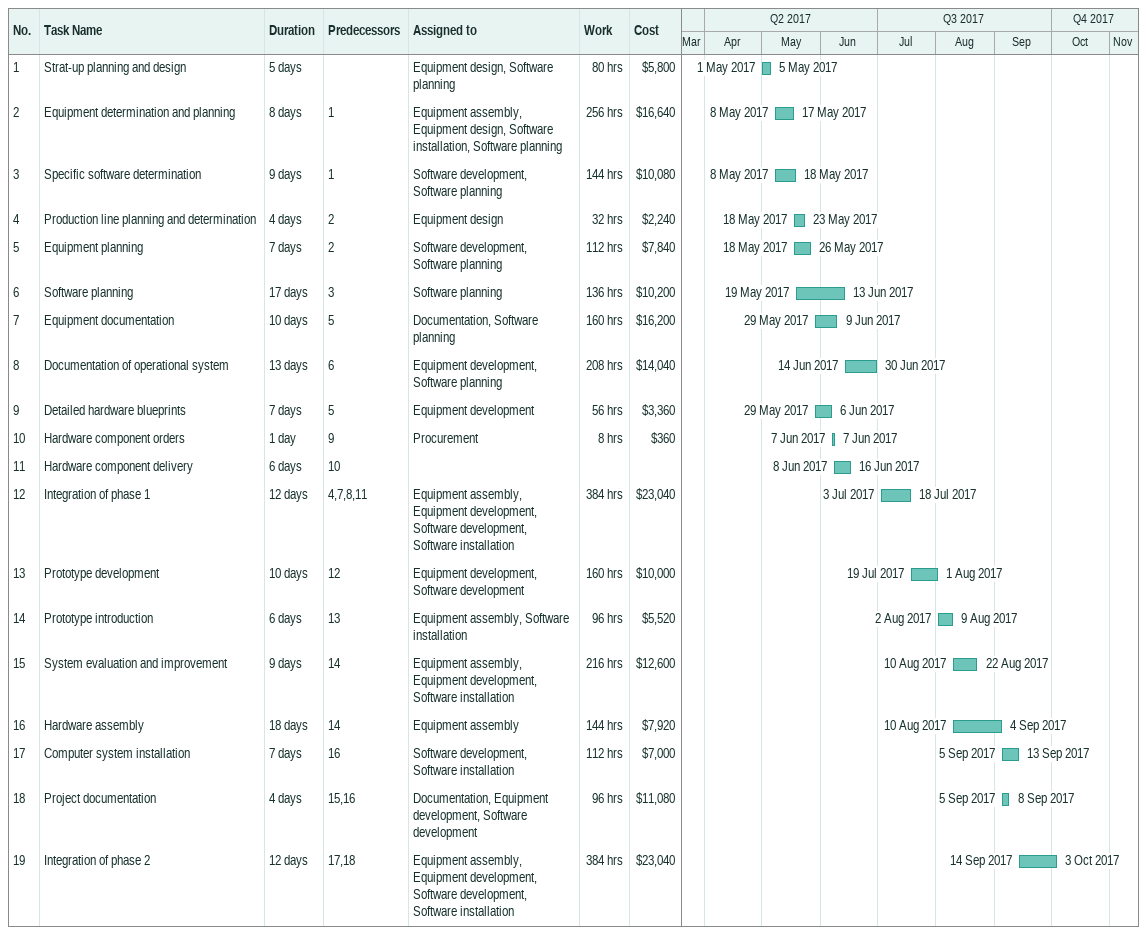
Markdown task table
| ID | Task | Duration | Start | Finish | Predecessors | Resources | Work (h) | Cost ($) |
|---|---|---|---|---|---|---|---|---|
| 1 | Strat-up planning and design | 5d | 2017-05-01 | 2017-05-05 |  | Equipment design, Software planning | 80 | 5800 |
| 2 | Equipment determination and planning | 8d | 2017-05-08 | 2017-05-17 | 1 | Equipment assembly, Equipment design, Software installation, Software planning | 256 | 16640 |
| 3 | Specific software determination | 9d | 2017-05-08 | 2017-05-18 | 1 | Software development, Software planning | 144 | 10080 |
| 4 | Production line planning and determination | 4d | 2017-05-18 | 2017-05-23 | 2 | Equipment design | 32 | 2240 |
| 5 | Equipment planning | 7d | 2017-05-18 | 2017-05-26 | 2 | Software development, Software planning | 112 | 7840 |
| 6 | Software planning | 17d | 2017-05-19 | 2017-06-13 | 3 | Software planning | 136 | 10200 |
| 7 | Equipment documentation | 10d | 2017-05-29 | 2017-06-09 | 5 | Documentation, Software planning | 160 | 16200 |
| 8 | Documentation of operational system | 13d | 2017-06-14 | 2017-06-30 | 6 | Equipment development, Software planning | 208 | 14040 |
| 9 | Detailed hardware blueprints | 7d | 2017-05-29 | 2017-06-06 | 5 | Equipment development | 56 | 3360 |
| 10 | Hardware component orders | 1d | 2017-06-07 | 2017-06-07 | 9 | Procurement | 8 | 360 |
| 11 | Hardware component delivery | 6d | 2017-06-08 | 2017-06-16 | 10 |  |  |  |
| 12 | Integration of phase 1 | 12d | 2017-07-03 | 2017-07-18 | 4, 7, 8, 11 | Equipment assembly, Equipment development, Software development, Software installation | 384 | 23040 |
| 13 | Prototype development | 10d | 2017-07-19 | 2017-08-01 | 12 | Equipment development, Software development | 160 | 10000 |
| 14 | Prototype introduction | 6d | 2017-08-02 | 2017-08-09 | 13 | Equipment assembly, Software installation | 96 | 5520 |
| 15 | System evaluation and improvement | 9d | 2017-08-10 | 2017-08-22 | 14 | Equipment assembly, Equipment development, Software installation | 216 | 12600 |
| 16 | Hardware assembly | 18d | 2017-08-10 | 2017-09-04 | 14 | Equipment assembly | 144 | 7920 |
| 17 | Computer system installation | 7d | 2017-09-05 | 2017-09-13 | 16 | Software development, Software installation | 112 | 7000 |
| 18 | Project documentation | 4d | 2017-09-05 | 2017-09-08 | 15, 16 | Documentation, Equipment development, Software development | 96 | 11080 |
| 19 | Integration of phase 2 | 12d | 2017-09-14 | 2017-10-03 | 17, 18 | Equipment assembly, Equipment development, Software development, Software installation | 384 | 23040 |
